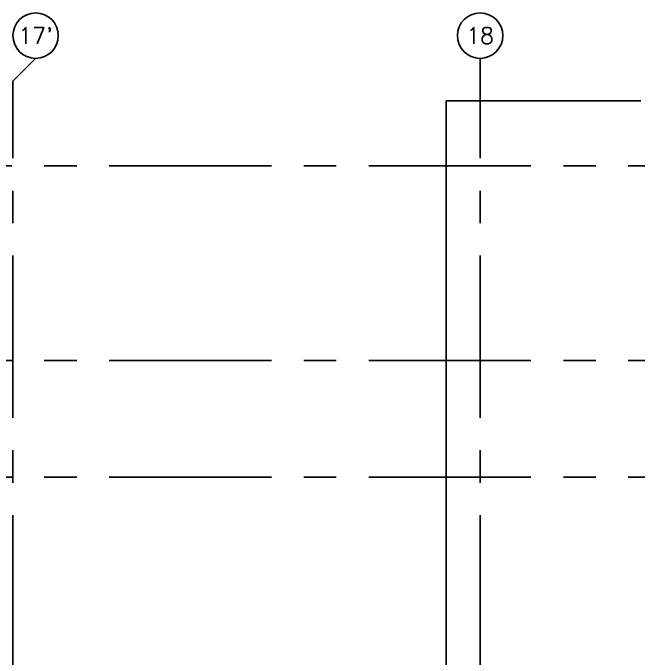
# Model space of a CAD drawing. Extents: x 417877.3 to 417955.8, y 43396.6 to 43486.9.
# Drawn here: x 417911.13 to 417920.76, y 43476.99 to 43486.93 of the extents above; entities that cross this region are included whole.
import ezdxf
from ezdxf.enums import TextEntityAlignment as Align

# ---------------------------------------------------------------- set-up
doc = ezdxf.new("R2010")
doc.units = 0
doc.header["$MEASUREMENT"] = 0
doc.linetypes.add('CENTERX2', pattern=[4, 2.5, -0.5, 0.5, -0.5])
for name, color, linetype in [('AX-CR', 7, 'CONTINUOUS'), ('AX-TXT', 2, 'CONTINUOUS'), ('AXES', 11, 'CENTERX2'), ('BORDER', 2, 'CONTINUOUS')]:
    doc.layers.add(name, color=color, linetype=linetype)
doc.styles.add('ROMANS', font='ROMANS.shx', dxfattribs={"width": 0.6})

# ---------------------------------------------------------------- blocks, each defined once
blk = doc.blocks.new('AXU')
at = {"layer": 'AX-CR'}
blk.add_circle((0, 350), 350, dxfattribs=at)
at = {"layer": 'AX-TXT', "style": 'ROMANS'}
blk.add_attdef('AX', text='', height=250, dxfattribs=at).set_placement((0, 350), align=Align.MIDDLE)

msp = doc.modelspace()

# ---------------------------------------------------------------- linework, layer by layer
at = {"layer": 'AXES'}
for p, q in [((417911.128, 43485.8842), (417911.478, 43486.2342)), ((417918.328, 43408.6951), (417918.328, 43486.2342)), ((417911.128, 43408.6951), (417911.128, 43485.8842)), ((417955.1107, 43484.5794), (417885.288, 43484.5794)), ((417955.1107, 43481.5794), (417885.288, 43481.5794)), ((417955.1107, 43479.7794), (417885.288, 43479.7794))]:
    msp.add_line(p, q, dxfattribs=at)
at = {"layer": 'BORDER'}
for q in [(417917.803, 43474.4294), (417920.803, 43485.5794)]:
    msp.add_line((417917.803, 43485.5794), q, dxfattribs=at)

# ---------------------------------------------------------------- block references
at = {"layer": 'AXES', "xscale": 0.0009999871253967285, "yscale": 0.001000002026557922, "zscale": 0.001}
for p, values in [((417911.478, 43486.2342), {'AX': "17'"}), ((417918.328, 43486.2342), {'AX': '18'})]:
    msp.add_blockref('AXU', p, dxfattribs=at).add_auto_attribs(values)

doc.saveas('drawing.dxf')
